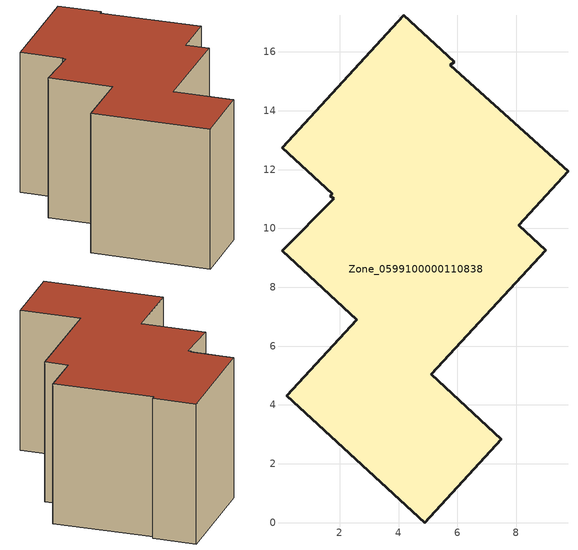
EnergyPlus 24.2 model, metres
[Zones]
Zone_0599100000110838
 floor ground (C_G): 0.04,12.74 4.18,17.24 5.89,15.67 5.76,15.54 9.76,11.94 8.08,10.11 9.01,9.26 5.12,5.04 7.5,2.84 4.89,0 0.2,4.32 2.58,6.9 0.04,9.24 1.8,11 1.69,11.11 1.74,11.17 z0
 wall outside (C_F): 5.76,15.54 5.89,15.67 4.18,17.24 0.04,12.74 1.74,11.17 1.69,11.11 1.8,11 0.04,9.24 2.58,6.9 0.2,4.32 4.89,0 7.5,2.84 5.12,5.04 9.01,9.26 8.08,10.11 9.76,11.94 5.76,15.54 z0:7.77
 roof outside (C_R): 1.74,11.17 1.69,11.11 1.8,11 0.04,9.24 2.58,6.9 0.2,4.32 4.89,0 7.5,2.84 5.12,5.04 9.01,9.26 8.08,10.11 9.76,11.94 5.76,15.54 5.89,15.67 4.18,17.24 0.04,12.74 z7.77
[BUILDING]
Pand.0599100000110838: North Axis=0; Terrain=City; Loads Convergence Tolerance Value=0.04; Temperature Convergence Tolerance Value=0.4; Solar Distribution=FullExterior; Maximum Number of Warmup Days=25; Minimum Number of Warmup Days=1
[Site:Location]
Rotterdam.The.Hague.AP_ZH_NLD Design_Conditions: Latitude=51.96; Longitude=4.45; Time Zone=1; Elevation=-4.5
[SITE:GROUNDTEMPERATURE:BUILDINGSURFACE]
18, 18, 18, 18, 18, 18, 18, 18, 18, 18, 18, 18
[MATERIAL] Thermal Absorptance=0.9; Solar Absorptance=0.7; Visible Absorptance=0.7
Name | Roughness | Thickness | Conductivity | Density | Specific Heat
G.TC.1975-1991 | MediumSmooth | 0.15 | 0.288461 | 540 | 1210
F.TC.1975-1991 | Rough | 0.3 | 0.230769 | 1920 | 840
R.TC.1975-1991 | MediumRough | 0.2 | 0.153846 | 1500 | 1000
[CONSTRUCTION]
C_G: G.TC.1975-1991
C_F: F.TC.1975-1991
C_R: R.TC.1975-1991
[ZONE]
Zone_0599100000110838: Type=1; Multiplier=1; Ceiling Height=Autocalculate; Volume=Autocalculate; Floor Area=autocalculate; Part of Total Floor Area=Yes
[ZONEINFILTRATION:DESIGNFLOWRATE]
Infil_Zone_0599100000110838: Zone or ZoneList or Space or SpaceList=Zone_0599100000110838; Schedule=AlwaysOn; Design Flow Rate Calculation Method=Flow/Area; Flow Rate per Floor Area=0.003; Constant Term Coefficient=1; Temperature Term Coefficient=0; Velocity Term Coefficient=0; Velocity Squared Term Coefficient=0
[HVACTEMPLATE:ZONE:IDEALLOADSAIRSYSTEM]
Zone_0599100000110838: Maximum Heating Supply Air Temperature=50; Minimum Cooling Supply Air Temperature=13; Maximum Heating Supply Air Humidity Ratio=0.0156; Minimum Cooling Supply Air Humidity Ratio=0.0077; Heating Limit=NoLimit; Cooling Limit=NoLimit; Dehumidification Control Type=ConstantSensibleHeatRatio; Cooling Sensible Heat Ratio=0.7; Dehumidification Setpoint=60; Humidification Control Type=None; Humidification Setpoint=30; Outdoor Air Method=None; Outdoor Air Flow Rate per Person=0.00944; Outdoor Air Flow Rate per Zone Floor Area=0; Outdoor Air Flow Rate per Zone=0; Demand Controlled Ventilation Type=None; Outdoor Air Economizer Type=NoEconomizer; Heat Recovery Type=None; Sensible Heat Recovery Effectiveness=0.7; Latent Heat Recovery Effectiveness=0.65
[ZONECONTROL:THERMOSTAT]
ThermostatControl_Zone_0599100000110838: Zone or ZoneList=Zone_0599100000110838; Control Type Schedule=DualSetpointControlType; Control 1=Thermostat_Zone_0599100000110838; Temperature Difference Between Cutout And Setpoint=0
[THERMOSTATSETPOINT:DUALSETPOINT]
Thermostat_Zone_0599100000110838: Heating Setpoint Temperature Schedule=HeatingSetpoint_Zone_0599100000110838; Cooling Setpoint Temperature Schedule=CoolingSetpoint_Zone_0599100000110838
[SCHEDULE:COMPACT]
HeatingSetpoint_Zone_0599100000110838: Through: 12/31, For: AllDays, Until: 24:00, 21
CoolingSetpoint_Zone_0599100000110838: Through: 12/31, For: AllDays, Until: 24:00, 24
DualSetpointControlType: Through: 12/31, For: AllDays, Until: 24:00, 4
AlwaysOn: Through: 12/31, For: AllDays, Until: 24:00, 1
